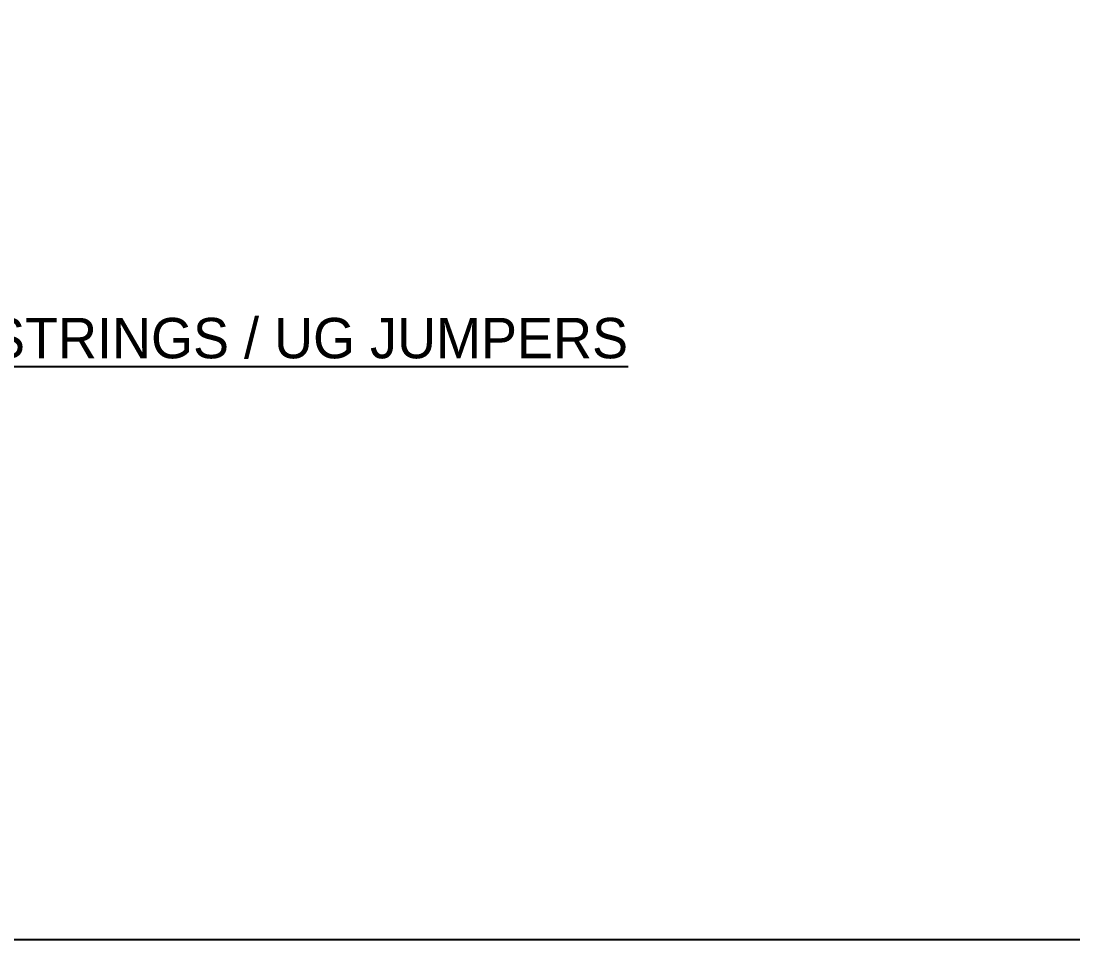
# Model space of a CAD drawing. Header units: feet. Extents: x -327 to 55127, y -2634 to 4121.
# Drawn here: x 1540.8 to 1605.9, y -2564.5 to -2507.6 of the extents above; entities that cross this region are included whole.
import ezdxf
from ezdxf.enums import TextEntityAlignment as Align

# ---------------------------------------------------------------- set-up
doc = ezdxf.new("R2018")
doc.units = ezdxf.units.FT
doc.header["$MEASUREMENT"] = 0
doc.layers.add('E-DIM', color=7, linetype='Continuous')
doc.layers.add('G-ANNO-TEXT', color=1, linetype='Continuous')
doc.styles.add('NEI-A', font='arial.ttf')
doc.styles.get("Standard").update_dxf_attribs({"font": 'arial.ttf'})

# ---------------------------------------------------------------- blocks, each defined once
blk = doc.blocks.new('DETAIL-TITLE_WITH_SCALE')
at = {"color": 153, "style": 'NEI-A'}
blk.add_attdef('DETAIL_NO', text='', height=0.25, dxfattribs=at).set_placement((0.25, 0), align=Align.MIDDLE_CENTER)
at = {"color": 153, "lineweight": 30, "flags": 104}
blk.add_attdef('DETAIL_TITLE', text='', height=0.25, dxfattribs=at).set_placement((0.625, 0.024), align=Align.BOTTOM_LEFT)
at = {"color": 7, "style": 'NEI-A'}
blk.add_attdef('SCALE', text='', height=0.1, dxfattribs=at).set_placement((1.1792, -0.101), align=Align.TOP_LEFT)
blk = doc.blocks.new('*U45')
at = {"layer": 'Defpoints'}
blk.add_lwpolyline([(0, 20.5), (31.005, 20.5), (31.005, 0), (0, 0)], close=True, dxfattribs=at)

msp = doc.modelspace()

# ---------------------------------------------------------------- block references
at = {"layer": 'Defpoints', "xscale": 20, "yscale": 20, "zscale": 20}
msp.add_blockref('*U45', (1228.27, -2564.504, -1.908), dxfattribs=at)
at = {"layer": 'E-DIM'}
ref = msp.add_blockref('DETAIL-TITLE_WITH_SCALE', (1468.691, -2526.231), dxfattribs=dict(at, xscale=10, yscale=10, zscale=10))
lines = msp.add_mtext('{\\LDC BLOCK TYPE-4 (3) OPTIMIZERS / (6) STRINGS / UG JUMPERS }', dxfattribs={"layer": 'G-ANNO-TEXT', "insert": (1474.941, -2525.991), "char_height": 2.5, "attachment_point": 1})
ref.add_attrib('DETAIL_TITLE', '', (1474.941, -2525.991), dxfattribs={"flags": 104}).embed_mtext(lines)

doc.saveas('drawing.dxf')
